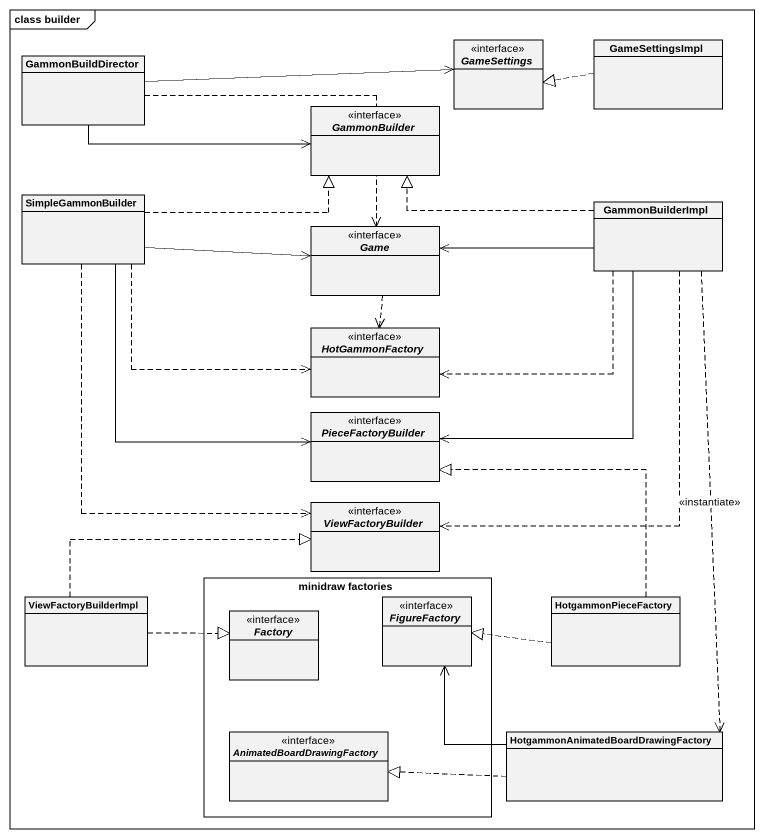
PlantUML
@startuml
mainframe class builder
hide circle
hide empty members
interface GameSettings <<interface>>
class GameSettingsImpl
class GammonBuildDirector
interface GammonBuilder <<interface>>
class SimpleGammonBuilder
class GammonBuilderImpl
interface Game <<interface>>
interface HotGammonFactory <<interface>>
interface PieceFactoryBuilder <<interface>>
interface ViewFactoryBuilder <<interface>>
rectangle "minidraw factories" as minidraw_factories {
  interface Factory <<interface>>
  interface FigureFactory <<interface>>
  interface AnimatedBoardDrawingFactory <<interface>>
}
class ViewFactoryBuilderImpl
class HotgammonPieceFactory
class "HotgammonAnimatedBoardDrawingFactory" as HotgammonAnimatedBoardDrawin
GameSettingsImpl .left.|> GameSettings
GammonBuildDirector -right-> GameSettings
GammonBuildDirector -right-> GammonBuilder
GammonBuildDirector .right.> Game
SimpleGammonBuilder .right.|> GammonBuilder
SimpleGammonBuilder -right-> Game
SimpleGammonBuilder .right.> HotGammonFactory
SimpleGammonBuilder --> PieceFactoryBuilder
SimpleGammonBuilder ..> ViewFactoryBuilder
GammonBuilderImpl .left.|> GammonBuilder
GammonBuilderImpl -left-> Game
GammonBuilderImpl .left.> HotGammonFactory
GammonBuilderImpl --> PieceFactoryBuilder
GammonBuilderImpl ..> ViewFactoryBuilder
GammonBuilderImpl ..> HotgammonAnimatedBoardDrawin : <<instantiate>>
Game ..> HotGammonFactory
ViewFactoryBuilderImpl .right.|> ViewFactoryBuilder
ViewFactoryBuilderImpl .right.|> Factory
HotgammonPieceFactory .up.|> PieceFactoryBuilder
HotgammonPieceFactory .left.|> FigureFactory
HotgammonAnimatedBoardDrawin -up-> FigureFactory
HotgammonAnimatedBoardDrawin .left.|> AnimatedBoardDrawingFactory
@enduml
